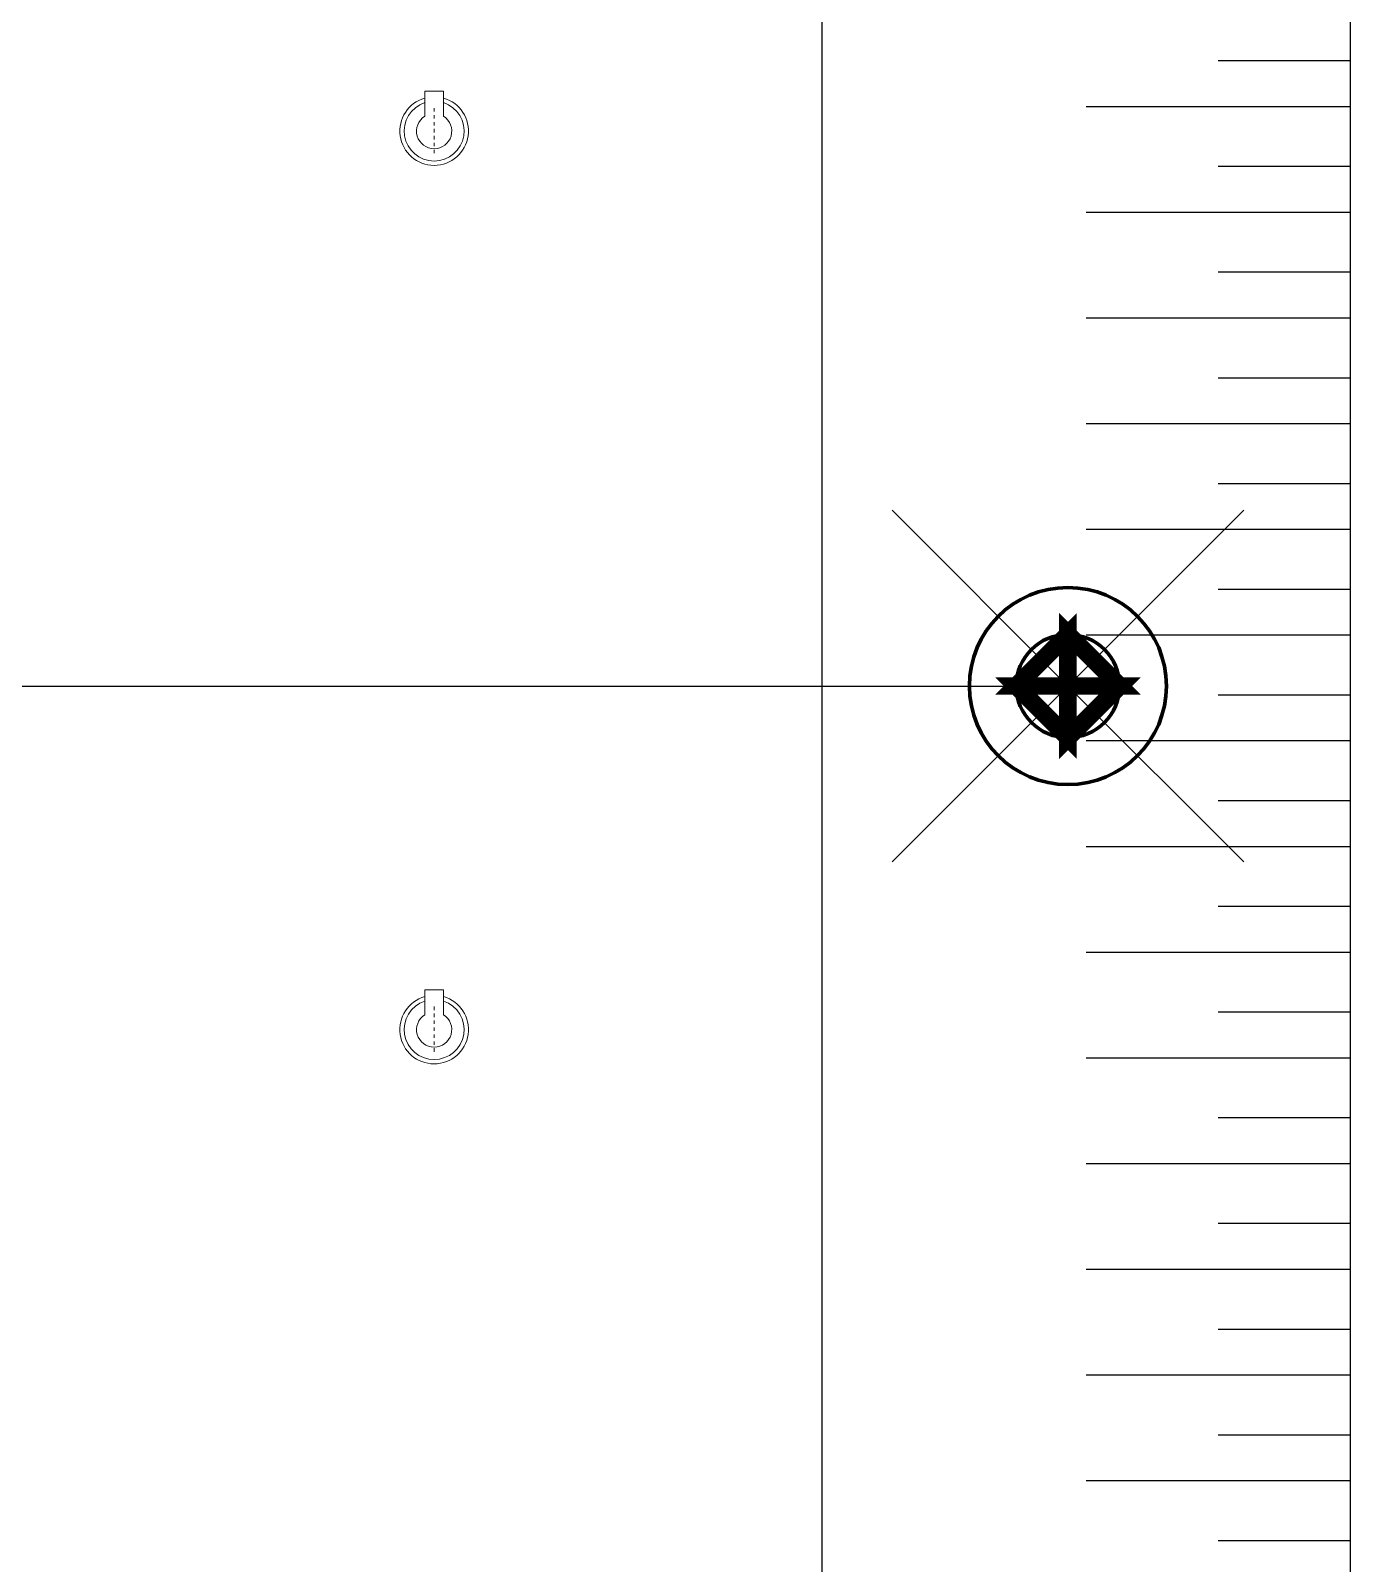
# Model space of a CAD drawing. Header units: millimetres. Extents: x -9869 to 940, y 100 to 694.
# Drawn here: x 638.76 to 676.81, y 339.8 to 384 of the extents above; entities that cross this region are included whole.
import ezdxf

# ---------------------------------------------------------------- set-up
doc = ezdxf.new("R2010")
doc.units = ezdxf.units.MM
doc.linetypes.add('SGC_DASHDOT', pattern=[1, 0.5, -0.25, 0, -0.25])
doc.layers.add('_incêndio 240', color=240, linetype='Continuous')
doc.layers.add('level 5', color=3, linetype='Continuous')
doc.layers.add('SGC-Conexoes (Linhas Externas)', color=6, linetype='Continuous', lineweight=9)
doc.layers.add('SGC-EIXOS', color=9, linetype='SGC_DASHDOT', lineweight=9)
doc.styles.get("Standard").update_dxf_attribs({"font": 'Arial.ttf'})
doc.linetypes.add('INCENDIO', pattern='A,0.5,-0.2,["+",Standard,S=0.1,R=0,X=-0.1,Y=-0.05],-0.1', length=0.8)

# ---------------------------------------------------------------- blocks, each defined once
blk = doc.blocks.new('BB-2-GA01-N0-D0-S0', base_point=(95383.7, 227116.1))
at = {"layer": 'SGC-Conexoes (Linhas Externas)'}
for p, q in [((95270.7, 227143), (95270.7, 227089.3)), ((95341.5, 227143), (95270.7, 227143)), ((95341.5, 227089.3), (95270.7, 227089.3))]:
    blk.add_line(p, q, dxfattribs=at)
for radius, start, end in [(97.4, 196, 164), (85, 198.4081, 161.5919), (50, 212.4682, 147.5318)]:
    blk.add_arc((95383.7, 227116.1), radius, start, end, dxfattribs=at)
at = {"layer": 'SGC-EIXOS'}
blk.add_line((95318.7, 227116.1), (95448.7, 227116.1), dxfattribs=at)

msp = doc.modelspace()

# ---------------------------------------------------------------- linework, layer by layer
at = {"layer": '_incêndio 240'}
for p, q in [((668.666, 365.103), (663.596, 370.172)), ((668.666, 365.103), (673.735, 370.172)), ((208.507, 365.103), (668.666, 365.103)), ((668.666, 365.103), (663.596, 360.033)), ((668.666, 365.103), (673.735, 360.033))]:
    msp.add_line(p, q, dxfattribs=at)
msp.add_lwpolyline([(661.568, 392.285), (661.568, 319.122), (518.799, 319.122), (518.799, 311.501), (431.411, 311.501), (431.411, 319.122), (229.547, 319.122), (229.547, 314.042), (209.224, 314.042), (209.224, 434.963)], dxfattribs=at)
at = {"layer": '_incêndio 240', "linetype": 'INCENDIO', "lineweight": 100, "ltscale": 0.005, "const_width": 0.508}
for points in [[(668.666, 365.103), (668.666, 363.613), (668.666, 366.593), (670.156, 365.103), (667.176, 365.103), (668.666, 366.593)], [(668.666, 365.103), (668.666, 363.613), (668.666, 366.593), (667.176, 365.103), (670.156, 365.103), (668.666, 366.593)], [(668.666, 365.103), (668.666, 366.593), (668.666, 363.613), (670.156, 365.103), (667.176, 365.103), (668.666, 363.613)], [(668.666, 365.103), (668.666, 366.593), (668.666, 363.613), (667.176, 365.103), (670.156, 365.103), (668.666, 363.613)]]:
    msp.add_lwpolyline(points, dxfattribs=at)
at = {"layer": '_incêndio 240', "linetype": 'INCENDIO', "lineweight": 100, "ltscale": 0.005}
for radius in [2.841, 1.49, 1.49]:
    msp.add_circle((668.666, 365.103), radius, dxfattribs=at)
at = {"layer": 'level 5'}
for p, q in [((673, 383.14), (676.81, 383.14)), ((669.189, 381.819), (676.81, 381.819)), ((673, 380.091), (676.81, 380.091)), ((669.189, 378.77), (676.81, 378.77)), ((673, 377.043), (676.81, 377.043)), ((669.189, 375.722), (676.81, 375.722)), ((673, 373.994), (676.81, 373.994)), ((669.189, 372.673), (676.81, 372.673)), ((673, 370.946), (676.81, 370.946)), ((669.189, 369.625), (676.81, 369.625)), ((673, 367.897), (676.81, 367.897)), ((669.189, 366.576), (676.81, 366.576)), ((673, 364.849), (676.81, 364.849)), ((669.189, 363.528), (676.81, 363.528)), ((673, 361.8), (676.81, 361.8)), ((669.189, 360.479), (676.81, 360.479)), ((673, 358.752), (676.81, 358.752)), ((669.189, 357.431), (676.81, 357.431)), ((673, 355.704), (676.81, 355.704)), ((669.189, 354.383), (676.81, 354.383)), ((673, 352.655), (676.81, 352.655)), ((669.189, 351.334), (676.81, 351.334)), ((673, 349.607), (676.81, 349.607)), ((669.189, 348.286), (676.81, 348.286)), ((673, 346.558), (676.81, 346.558)), ((669.189, 345.237), (676.81, 345.237)), ((673, 343.51), (676.81, 343.51)), ((669.189, 342.189), (676.81, 342.189)), ((673, 340.461), (676.81, 340.461))]:
    msp.add_line(p, q, dxfattribs=at)
msp.add_lwpolyline([(676.81, 407.527), (676.81, 303.88), (518.799, 303.88), (518.799, 321.155)], dxfattribs=at)

# ---------------------------------------------------------------- block references
at = {"layer": 'SGC-Conexoes (Linhas Externas)', "xscale": -0.01016147392798765, "yscale": 0.01016147392798765, "zscale": 0.01016147392798765, "rotation": 90}
for p in [(650.391, 381.107), (650.391, 355.195)]:
    msp.add_blockref('BB-2-GA01-N0-D0-S0', p, dxfattribs=at)

doc.saveas('drawing.dxf')
